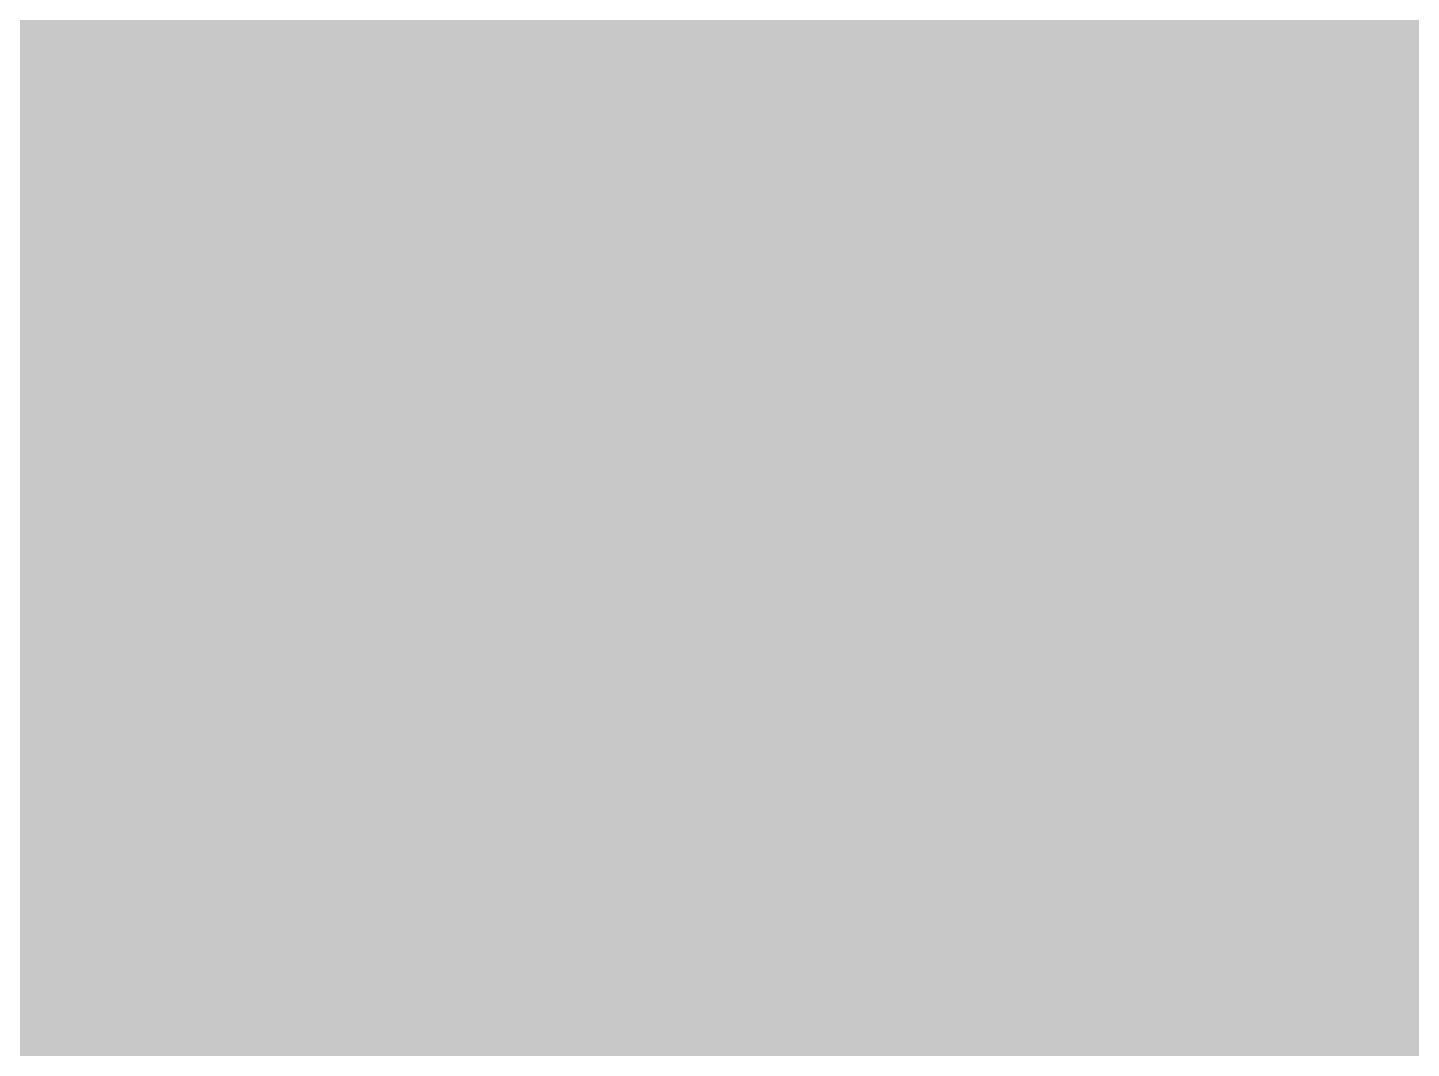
# Model space of a CAD drawing. Header units: millimetres. Extents: x -0.5 to 77.7, y -66.2 to -6.
# Drawn here: x 48.1714 to 48.3083, y -23.4513 to -23.3503 of the extents above; entities that cross this region are included whole.
import ezdxf

# ---------------------------------------------------------------- set-up
doc = ezdxf.new("R2010")
doc.units = ezdxf.units.MM
doc.header["$MEASUREMENT"] = 0
doc.layers.add('Inner1', color=7, linetype='Continuous', true_color=0x999966)
doc.layers.add('Top-Silkscreen-Layer', color=7, linetype='Continuous', true_color=0xffcc00)

msp = doc.modelspace()

# ---------------------------------------------------------------- hatches: boundary and pattern name
at = {"layer": 'Inner1'}
msp.add_hatch(color=256, dxfattribs=at).paths.add_polyline_path([(77.23901, -6.45415), (77.23901, -65.68199), (-0.02286, -65.68199), (-0.02286, -6.45415)])
at = {"layer": 'Top-Silkscreen-Layer'}
msp.add_hatch(color=256, dxfattribs=at).paths.add_polyline_path([(48.22117, -23.3504), (48.22522, -23.38525), (48.23733, -23.39435), (48.25272, -23.38523), (48.25773, -23.35137)])

# ---------------------------------------------------------------- linework, layer by layer
at = {"layer": 'Top-Silkscreen-Layer', "const_width": 0.254}
for points in [[(48.21368, -22.88259), (48.24024, -22.95206), (48.2444, -22.87355), (48.22426, -22.87045)], [(48.02329, -23.23413), (48.05699, -23.28146), (48.03968, -23.22158)], [(48.02047, -23.11619), (48.06065, -23.16777), (48.04672, -23.10462), (48.03286, -23.10087)], [(48.22065, -23.23065), (48.25699, -23.28146), (48.24441, -23.21892), (48.23321, -23.21511)], [(48.61435, -23.10973), (48.6031, -23.11901), (48.6031, -23.14092), (48.66415, -23.17106)], [(48.22138, -23.11294), (48.23802, -23.17571), (48.2681, -23.13872)], [(48.39785, -23.17555), (48.4077, -23.21926), (48.36724, -23.21782)], [(48.12513, -23.24165), (48.11695, -23.25598), (48.12513, -23.27032), (48.15078, -23.2754), (48.13589, -23.22731)], [(47.93282, -23.22004), (47.91635, -23.23887), (47.90765, -23.25576), (47.91882, -23.27307), (47.96876, -23.24109)], [(48.5071, -23.29154), (48.48738, -23.34358), (48.4581, -23.31185)], [(48.40794, -23.29718), (48.40166, -23.33836), (48.38774, -23.35028), (48.37917, -23.34418), (48.36388, -23.32235), (48.35714, -23.30663), (48.36797, -23.29342)], [(48.3195, -23.78918), (48.33842, -23.86383), (48.35753, -23.86383), (48.36532, -23.85108)], [(48.02938, -23.45812), (48.04042, -23.50256), (48.06488, -23.47773)], [(48.22117, -23.3504), (48.22522, -23.38525), (48.23733, -23.39435), (48.25272, -23.38523), (48.25773, -23.35137)], [(48.02588, -23.34901), (48.02764, -23.38454), (48.03719, -23.39444), (48.05264, -23.38528), (48.0579, -23.34881)], [(48.41059, -23.40182), (48.42774, -23.42149), (48.40475, -23.45081), (48.38176, -23.48014), (48.37278, -23.4632), (48.35344, -23.44248), (48.35529, -23.41094), (48.37297, -23.39389)], [(48.51003, -23.40118), (48.52664, -23.42023), (48.51188, -23.44133), (48.46391, -23.44167), (48.449, -23.42092), (48.4648, -23.40193)], [(48.2236, -23.46734), (48.21343, -23.48372), (48.22558, -23.4968), (48.23773, -23.50989), (48.25041, -23.50036), (48.25532, -23.4637)], [(47.92812, -23.57706), (47.9606, -23.60934), (47.97059, -23.60094), (47.96007, -23.58472)], [(48.0291, -23.57252), (48.02999, -23.61094), (48.03688, -23.61749), (48.04999, -23.61178), (48.05532, -23.57838)], [(48.3206, -23.55932), (48.30559, -23.56936), (48.30407, -23.59299), (48.30255, -23.61662), (48.31282, -23.6284), (48.37031, -23.61789), (48.35617, -23.55937)], [(48.22501, -23.5802), (48.21629, -23.59547), (48.22145, -23.60492), (48.25563, -23.60924), (48.2656, -23.6008), (48.25719, -23.58465)]]:
    msp.add_lwpolyline(points, close=True, dxfattribs=at)
msp.add_lwpolyline([(48.30559, -23.22262), (48.2931, -23.25276), (48.30559, -23.28698), (48.30808, -23.33212), (48.3205, -23.41077), (48.3331, -23.42801), (48.3205, -23.44526), (48.30319, -23.50002), (48.37336, -23.50465), (48.4031, -23.5083), (48.42094, -23.5255), (48.41435, -23.55541), (48.39383, -23.58802), (48.38706, -23.60179), (48.39508, -23.60694), (48.4031, -23.6202), (48.47252, -23.61868)], dxfattribs=at)

doc.saveas('drawing.dxf')
